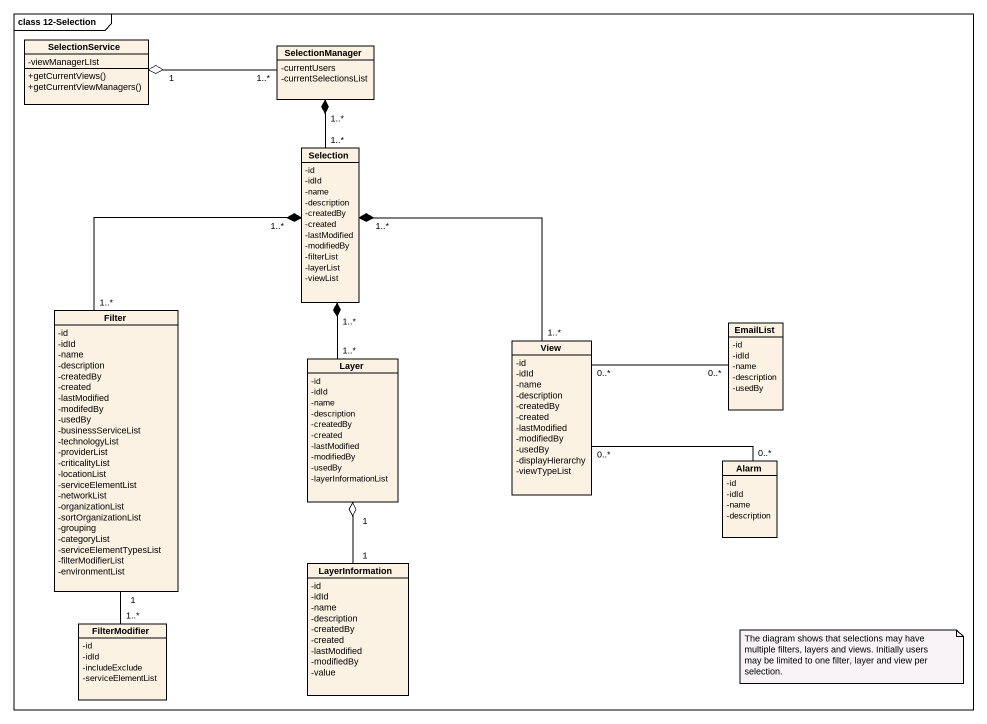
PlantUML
@startuml
mainframe class 12-Selection
hide circle
hide empty members
skinparam classAttributeIconSize 0
class SelectionService {
  -viewManagerLIst
  +getCurrentViews()
  +getCurrentViewManagers()
}
class SelectionManager {
  -currentUsers
  -currentSelectionsList
}
class Selection {
  -id
  -idId
  -name
  -description
  -createdBy
  -created
  -lastModified
  -modifiedBy
  -filterList
  -layerList
  -viewList
}
class Filter {
  -id
  -idId
  -name
  -description
  -createdBy
  -created
  -lastModified
  -modifedBy
  -usedBy
  -businessServiceList
  -technologyList
  -providerList
  -criticalityList
  -locationList
  -serviceElementList
  -networkList
  -organizationList
  -sortOrganizationList
  -grouping
  -categoryList
  -serviceElementTypesList
  -filterModifierList
  -environmentList
}
class EmailList {
  -id
  -idId
  -name
  -description
  -usedBy
}
class Layer {
  -id
  -idId
  -name
  -description
  -createdBy
  -created
  -lastModified
  -modifiedBy
  -usedBy
  -layerInformationList
}
class View {
  -id
  -idId
  -name
  -description
  -createdBy
  -created
  -lastModified
  -modifiedBy
  -usedBy
  -displayHierarchy
  -viewTypeList
}
class Alarm {
  -id
  -idId
  -name
  -description
}
class LayerInformation {
  -id
  -idId
  -name
  -description
  -createdBy
  -created
  -lastModified
  -modifiedBy
  -value
}
class FilterModifier {
  -id
  -idId
  -includeExclude
  -serviceElementList
}
SelectionService "1" o-right- "1..*" SelectionManager
SelectionManager "1..*" *-- "1..*" Selection
Selection "1..*" *-- "1..*" Filter
Selection "1..*" *-- "1..*" Layer
Selection "1..*" *-- "1..*" View
Filter "1" -- "1..*" FilterModifier
Layer "1" o-- "1" LayerInformation
View "0..*" -right- "0..*" EmailList
View "0..*" -right- "0..*" Alarm
note as N1
  The diagram shows that selections may have multiple filters, layers and views. Initially users may be limited to one filter, layer and view per selection.
end note
@enduml
